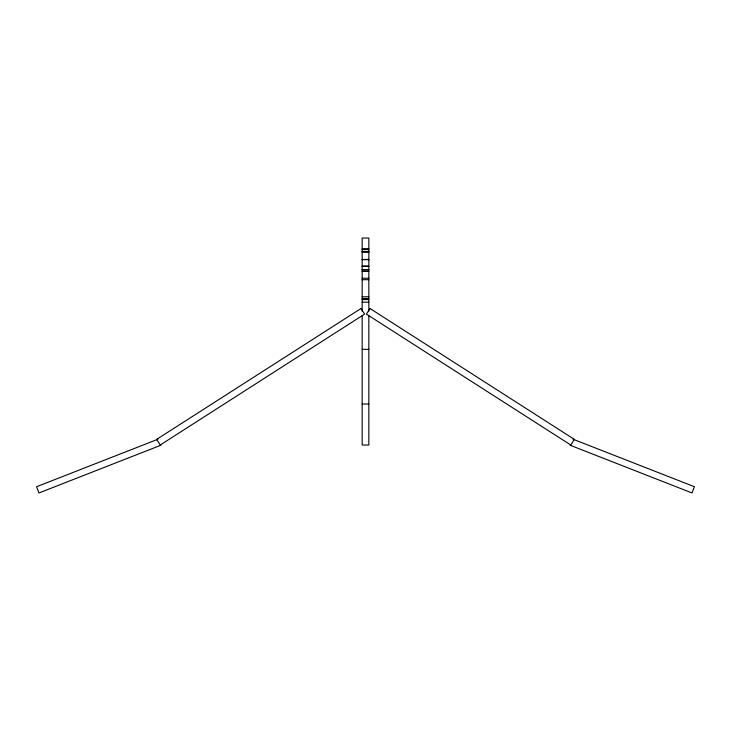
<?xml version="1.0" encoding="UTF-8"?>
<svg xmlns="http://www.w3.org/2000/svg" width="731" height="731" viewBox="0 0 731 731"><rect width="100%" height="100%" fill="white"/><g stroke="black" fill="none" stroke-linecap="round" stroke-linejoin="round"><path stroke-width="1.1" d="M157.859 439.249L36.55 486.745L38.99 492.959L160.939 445.206M362.165 248.832L368.835 248.832M362.165 249.362L368.835 249.362M362.165 251.391L368.835 251.4M362.165 251.537L368.835 251.601M362.165 252.232L368.835 252.232M362.165 259.45L368.835 259.45M362.165 259.697L368.835 259.697M362.165 266.111L368.835 266.111M362.165 266.312L368.835 266.312M362.165 269.721L368.835 269.721M362.165 269.876L368.835 269.876M362.165 271.429L368.835 271.429M362.165 278.264L368.835 278.264M362.165 279.708L368.835 279.681M362.165 296.768L368.835 296.768M362.165 298.54L368.835 298.54M362.165 299.564L368.835 299.564M362.165 302.177L368.835 302.177M362.165 349.336L368.835 349.336M362.165 404.033L368.835 404.033M573.141 439.249L694.45 486.745L692.01 492.959L570.061 445.206M368.835 311.159L368.835 238.041L362.165 238.041L362.165 311.159M368.835 315.646L368.835 445.024L362.165 445.024L362.165 315.646M370.005 308.5L366.405 314.12L570.774 445.015L574.374 439.395L369.996 308.5M361.004 308.5L156.626 439.395L160.226 445.015L364.595 314.12L360.995 308.5"/></g></svg>
